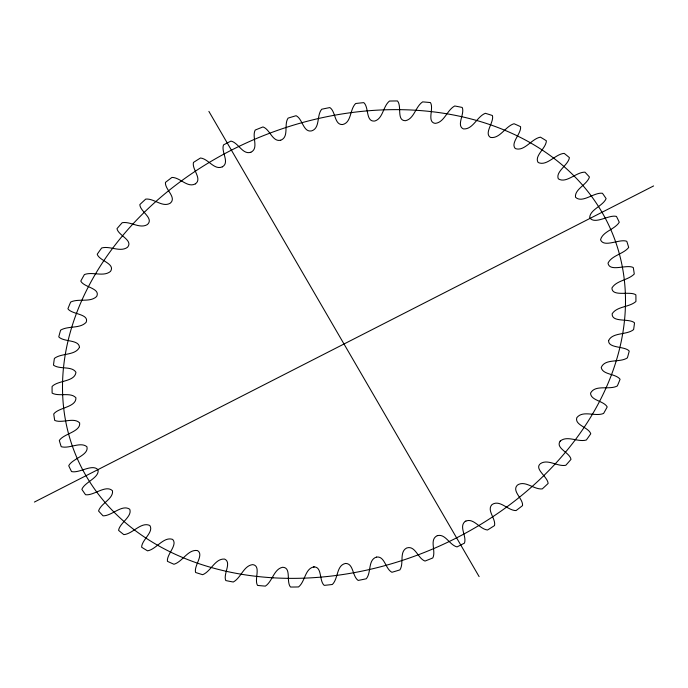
<?xml version="1.0" encoding="UTF-8"?>
<svg xmlns="http://www.w3.org/2000/svg" width="688" height="688" viewBox="0 0 688 688"><rect width="100%" height="100%" fill="white"/><g stroke="black" fill="none" stroke-linecap="round" stroke-linejoin="round"><path stroke-width="1.03" d="M560.109 441.18C567.144 435.022 577.911 442.487 586.339 440.01A301.06 231.632 -22.5 0 0 590.777 433.758C588.532 427.188 574.463 425.21 576.802 417.693C582.899 409.893 595.301 416.954 603.591 413.445A301.06 231.632 -22.5 0 0 607.212 406.926C603.797 400.76 590.596 400.562 590.562 393.132C595.309 384.162 609.465 390.345 617.342 385.934A301.06 231.632 -22.5 0 0 620.086 379.251C615.726 373.515 602.507 374.883 601.235 367.478C605.053 358.138 619.991 362.997 627.387 357.855A301.06 231.632 -22.5 0 0 629.236 351.095C624.962 345.909 607.874 348.575 608.622 340.448M79.404 347.431C74.949 355.799 61.567 352.875 54.395 358.405A301.06 231.632 -22.5 0 0 53.483 365.156C59.667 369.68 71.922 365.689 75.947 372.294C74.811 382.055 58.016 380.172 52.09 386.475A301.06 231.632 -22.5 0 0 52.125 393.123C59.091 396.881 70.675 391.868 75.929 397.793C76.239 407.408 58.798 407.296 53.733 413.97A301.06 231.632 -22.5 0 0 54.713 420.428C62.169 423.602 73.908 416.971 79.636 422.896C80.9 431.858 63.434 433.698 59.306 440.518A301.06 231.632 -22.5 0 0 61.215 446.693C69.187 449.092 80.307 441.369 86.894 446.701C89.294 455.207 71.956 458.776 68.731 465.759A301.06 231.632 -22.5 0 0 71.543 471.572C79.283 473.533 92.063 463.497 97.971 469.672M608.596 340.569C612.621 332.106 626.742 335.211 633.605 329.595A301.06 231.632 -22.5 0 0 634.517 322.844C629.245 317.976 611.623 322.93 612.165 313.771C617.024 306.169 629.202 307.39 635.91 301.525A301.06 231.632 -22.5 0 0 635.875 294.877C630.328 290.68 611.873 297.285 611.942 287.954C616.474 280.412 628.092 280.3 634.267 274.03A301.06 231.632 -22.5 0 0 633.287 267.572C626.992 263.943 609.482 272.448 608.011 263.143C611.761 255.351 623.225 254.216 628.694 247.482A301.06 231.632 -22.5 0 0 626.785 241.307C619.716 238.452 603.961 248.136 600.547 239.785C602.654 231.452 614.797 229.5 619.269 222.241A301.06 231.632 -22.5 0 0 616.457 216.428C608.82 214.346 594.828 225.157 589.676 217.692C590.02 209.427 602.8 206.125 606.128 198.643A301.06 231.632 -22.5 0 0 602.447 193.276C594.131 192.038 582.168 203.794 575.478 197.189C574.489 189.148 587.131 184.625 589.444 177.014A301.06 231.632 -22.5 0 0 584.946 172.163C576.174 171.966 566.112 183.98 558.295 178.794C555.362 171.553 568.331 165.06 569.432 157.638A301.06 231.632 -22.5 0 0 564.177 153.372C555.302 154 546.797 166.668 538.128 162.471C533.974 155.884 546.229 148.195 546.375 140.791A301.06 231.632 -22.5 0 0 540.441 137.153C531.618 138.658 524.411 151.859 515.286 148.556C510.152 142.923 521.452 133.678 520.584 126.687A301.06 231.632 -22.5 0 0 514.039 123.737C505.353 126.282 500.013 138.942 490.51 137.437C483.638 133.3 494.371 122.06 492.402 115.524A301.06 231.632 -22.5 0 0 485.341 113.305C476.973 116.564 472.948 129.748 463.334 128.905C455.981 125.422 465.054 113.761 462.216 107.448A301.06 231.632 -22.5 0 0 454.734 105.986C446.951 110.046 444.319 122.636 435.108 123.376C426.543 121.896 434.171 108.351 430.43 102.572A301.06 231.632 -22.5 0 0 422.63 101.884C415.457 106.597 414.219 118.947 405.395 120.718C396.322 120.658 402.059 106.227 397.475 100.955A301.06 231.632 -22.5 0 0 389.46 101.059C382.967 106.296 383.156 118.456 374.788 121.036C365.5 122.146 369.146 107.242 363.797 102.632A301.06 231.632 -22.5 0 0 355.67 103.518C349.667 109.246 351.714 122.507 342.633 124.528M79.473 347.113C78.638 339.365 63.872 342.177 58.764 336.905A301.06 231.632 -22.5 0 1 60.613 330.145C68.293 325.562 79.997 328.976 86.163 322.276C89.535 313.694 71.552 314.511 67.914 308.749A301.06 231.632 -22.5 0 1 70.658 302.066C78.656 298.162 90.102 302.823 96.673 296.468C100.783 288.143 83.859 287.446 80.788 281.074A301.06 231.632 -22.5 0 1 84.409 274.555C92.631 271.425 103.449 277.169 110.476 271.433C115.773 263.642 99.175 260.812 97.223 254.242A301.06 231.632 -22.5 0 1 101.661 247.99C110.003 245.599 120.228 252.608 127.521 247.276C133.601 240.232 118.035 235.399 117.003 228.631A301.06 231.632 -22.5 0 1 122.197 222.714C130.557 221.149 139.836 229.207 147.421 224.537C154.353 218.234 139.948 211.491 139.845 204.577A301.06 231.632 -22.5 0 1 145.736 199.09C154.052 198.204 162.626 207.914 170.332 203.123M560.247 441.008C554.958 448.232 569.896 452.506 570.997 459.369A301.06 231.632 -22.5 0 1 565.803 465.286C557.4 466.903 547.768 458.518 540.312 463.729M539.796 464.262C534.834 469.371 547.553 476.801 548.155 483.423A301.06 231.632 -22.5 0 1 542.264 488.91C533.871 489.77 525.03 479.854 517.385 485.126C511.365 491.094 523.25 498.585 522.553 505.594A301.06 231.632 -22.5 0 1 516.052 510.582C507.727 510.625 499.901 499.178 491.972 504.605C486.39 510.427 496.031 518.537 494.534 525.572A301.06 231.632 -22.5 0 1 487.508 530.001C479.467 529.175 473.198 516.8 464.968 521.564C458.767 526.827 466.894 536.184 464.477 543.107A301.06 231.632 -22.5 0 1 457.03 546.908C449.462 545.051 445.437 533.389 437.319 535.668M170.796 202.728C176.472 196.897 164.707 189.252 165.447 182.406A301.06 231.632 -22.5 0 1 171.948 177.418C180.093 177.375 187.342 188.048 195.272 183.928M195.332 183.885C202.659 178.923 191.685 169.308 193.466 162.428A301.06 231.632 -22.5 0 1 200.492 157.999C208.369 158.799 214.123 170.332 222.224 166.9M222.293 166.866C230.127 162.574 220.805 151.678 223.523 144.893A301.06 231.632 -22.5 0 1 230.97 141.092C238.495 142.717 242.589 154.989 250.828 152.272M465.845 521.065L465.303 521.366M34.4 502.059L653.6 185.941M250.896 152.237C259.092 148.35 251.627 136.774 255.205 130.058A301.06 231.632 -22.5 0 1 262.988 126.936C270.074 129.361 272.353 142.192 280.687 140.232M376.749 557.022C384.927 556.214 385.28 568.795 391.911 572.287A301.06 231.632 -22.5 0 0 399.909 569.879C404.166 563.438 399.057 551.896 406.651 548.009C415.26 545.059 417.762 558.458 425.012 561.064A301.06 231.632 -22.5 0 0 432.795 557.942C436.295 551.183 429.037 539.727 437.104 535.763M280.756 140.206C289.33 136.955 283.637 124.554 288.091 118.121A301.06 231.632 -22.5 0 1 296.089 115.713C302.66 118.766 303.21 132.767 311.698 130.866C320.324 128.045 316.471 115.292 321.735 109.229A301.06 231.632 -22.5 0 1 329.844 107.569C335.787 111.379 334.265 125.078 342.555 124.545M376.603 557.056C367.736 559.645 371.494 572.622 366.265 578.771A301.06 231.632 -22.5 0 1 358.156 580.431C352.239 576.286 353.684 563.481 345.6 563.438M345.522 563.446C336.269 565.304 338.367 578.746 332.33 584.482A301.06 231.632 -22.5 0 1 324.203 585.368C318.905 580.784 322.466 566.379 313.59 566.938M313.513 566.938C304.818 569.105 305.128 581.738 298.54 586.941A301.06 231.632 -22.5 0 1 290.525 587.045C285.941 581.764 291.678 567.351 282.605 567.282C273.781 569.053 272.543 581.403 265.37 586.116A301.06 231.632 -22.5 0 1 257.57 585.428C253.82 579.64 261.5 566.009 252.823 564.616C243.664 565.467 241.024 577.946 233.266 582.014A301.06 231.632 -22.5 0 1 225.784 580.552C222.921 574.248 232.088 562.466 224.598 559.077C215.026 558.346 211.01 571.418 202.659 574.695A301.06 231.632 -22.5 0 1 195.598 572.476C193.629 565.94 204.37 554.709 197.49 550.563C187.987 549.058 182.647 561.709 173.961 564.263A301.06 231.632 -22.5 0 1 167.416 561.313C166.505 554.339 177.968 544.965 172.662 539.409C163.546 536.227 156.374 549.325 147.559 550.847A301.06 231.632 -22.5 0 1 141.625 547.209C141.728 539.813 154.155 532.039 149.821 525.494C141.143 521.418 132.689 533.974 123.823 534.628A301.06 231.632 -22.5 0 1 118.568 530.362C119.703 522.932 132.517 516.516 129.748 509.249C121.948 503.934 111.826 516.06 103.054 515.837A301.06 231.632 -22.5 0 1 98.556 510.986C100.826 503.375 113.658 498.809 112.488 490.759C105.754 484.283 93.878 495.945 85.553 494.724A301.06 231.632 -22.5 0 1 81.872 489.357C84.521 482.176 99.829 477.653 98.006 469.723M314.27 566.895L313.814 566.921M208.885 111.387L479.115 576.613M273.016 577.8A290.302 223.359 -22.5 0 0 615.399 241.213A290.302 223.359 -22.5 0 0 143.586 212.996A290.302 223.359 -22.5 0 0 273.016 577.8"/></g></svg>
